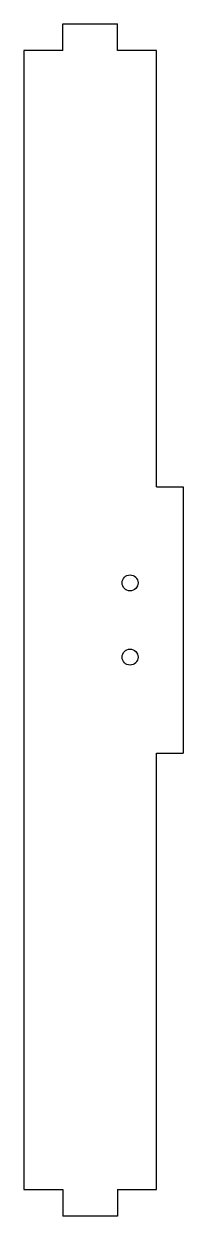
# Model space of a CAD drawing. Header units: millimetres. Extents: x 0 to 30, y 235 to 460.
import ezdxf

# ---------------------------------------------------------------- set-up
doc = ezdxf.new("R2010")
doc.units = ezdxf.units.MM
doc.layers.add('Shape2DView002', color=7, linetype='CONTINUOUS')

msp = doc.modelspace()

# ---------------------------------------------------------------- linework, layer by layer
at = {"layer": 'Shape2DView002'}
for p, q in [((7.35, 455), (7.35, 460)), ((7.35, 460), (17.65, 460)), ((17.65, 455), (17.65, 460)), ((0, 455), (0, 240)), ((7.35, 455), (0, 455)), ((25, 455), (17.65, 455)), ((25, 372.65), (25, 455)), ((25, 372.65), (30, 372.65)), ((30, 372.65), (30, 322.35)), ((25, 240), (25, 322.35)), ((25, 322.35), (30, 322.35)), ((0, 240), (7.35, 240)), ((7.35, 240), (7.35, 235)), ((17.65, 240), (25, 240)), ((17.65, 240), (17.65, 235)), ((17.65, 235), (7.35, 235))]:
    msp.add_line(p, q, dxfattribs=at)
for centre in [(20, 354.5), (20, 340.5)]:
    msp.add_circle(centre, 1.5, dxfattribs=at)

doc.saveas('drawing.dxf')
